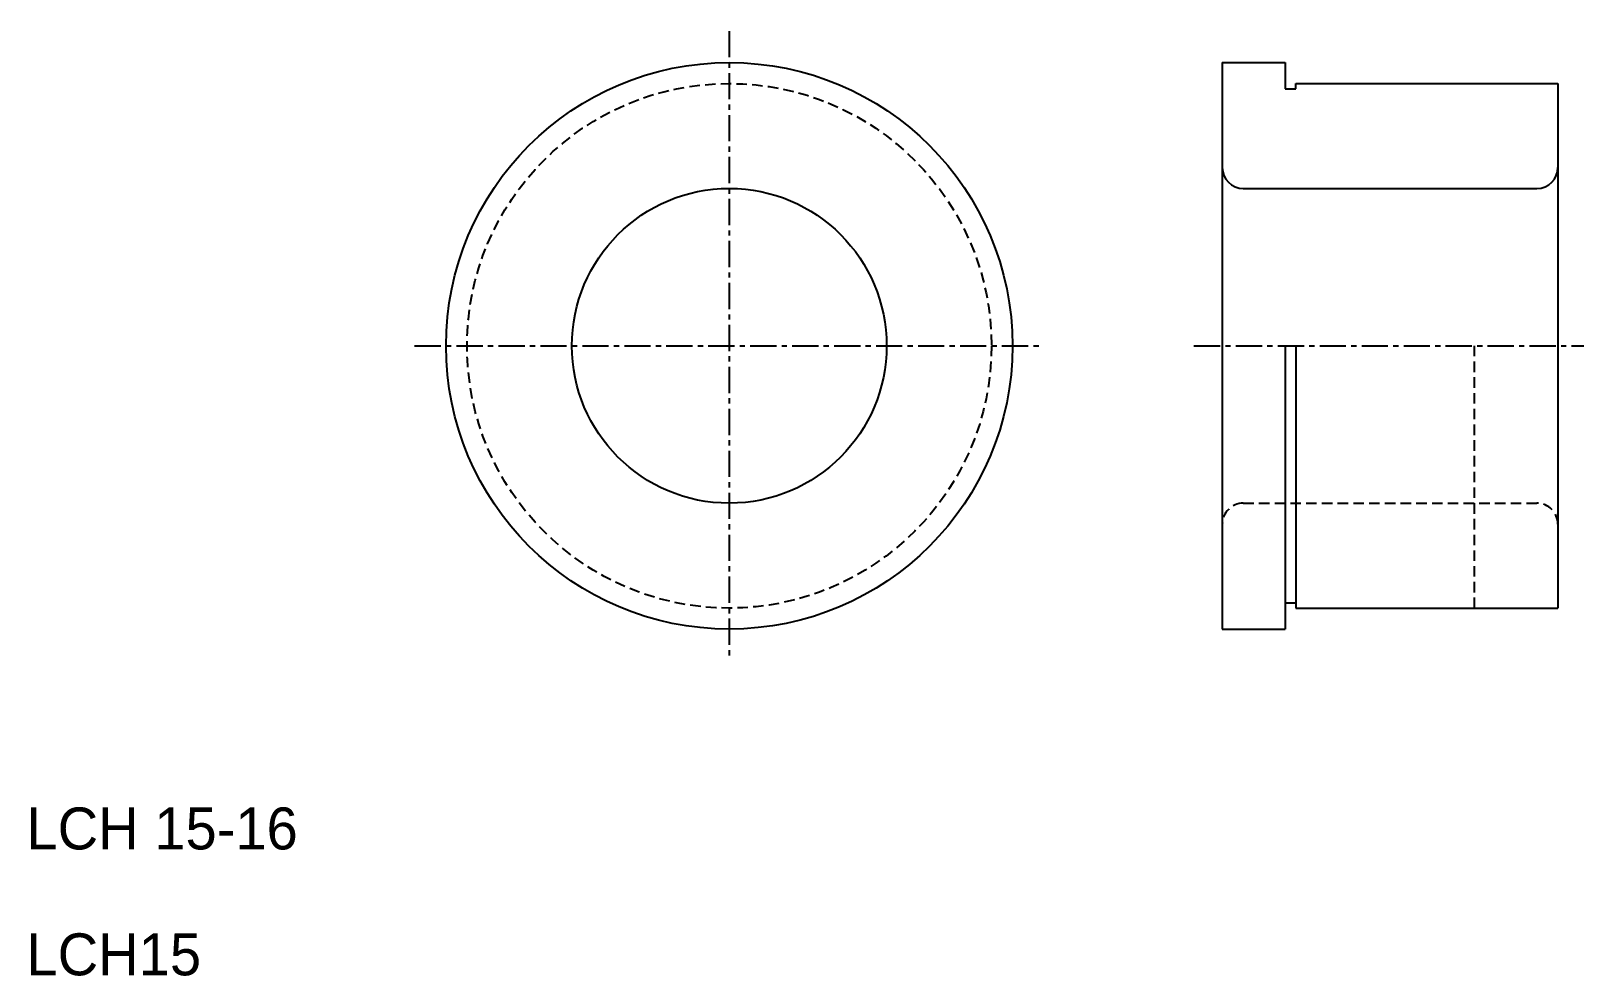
# Model space of a CAD drawing. Extents: x 10.2 to 84.2, y 10 to 55.
import ezdxf

# ---------------------------------------------------------------- set-up
doc = ezdxf.new("R2010")
doc.units = 0
doc.linetypes.add('CENTER', pattern=[2, 1.25, -0.25, 0.25, -0.25])
doc.linetypes.add('DASHED', pattern=[0.75, 0.5, -0.25])
doc.layers.get('0').update_dxf_attribs({"linetype": 'CONTINUOUS'})
doc.layers.add('CENTER', color=1, linetype='CENTER')

msp = doc.modelspace()

# ---------------------------------------------------------------- linework, layer by layer
at = {"color": 7, "linetype": 'CONTINUOUS'}
for p, q in [((67, 53.5), (67, 26.5)), ((67, 53.5), (70, 53.5)), ((70, 53.5), (70, 52.25)), ((70, 52.5), (70, 52.25)), ((70, 52.25), (70.5, 52.25)), ((70.5, 52.5), (83, 52.5)), ((70.5, 52.25), (70.5, 52.5)), ((83, 52.5), (83, 27.5)), ((68, 47.5), (82, 47.5)), ((70, 40), (70, 26.5)), ((70.5, 40), (70.5, 27.5)), ((70, 27.75), (70.5, 27.75)), ((70.5, 27.5), (83, 27.5)), ((73.625, 27.5), (73.625, 27.5001)), ((76.75, 27.5), (76.7501, 27.5)), ((67, 26.5), (70, 26.5))]:
    msp.add_line(p, q, dxfattribs=at)
at = {"color": 3, "linetype": 'DASHED'}
for p, q in [((79, 40), (79, 27.5)), ((68, 32.5), (82, 32.5))]:
    msp.add_line(p, q, dxfattribs=at)
at = {"color": 7, "linetype": 'CONTINUOUS'}
for radius in [13.5, 7.5]:
    msp.add_circle((43.5, 40), radius, dxfattribs=at)
at = {"color": 3, "linetype": 'DASHED'}
msp.add_circle((43.5, 40), 12.5, dxfattribs=at)
at = {"color": 7, "linetype": 'CONTINUOUS'}
for centre, start, end in [((68, 48.5), 180, 270), ((82, 48.5), 270, 0)]:
    msp.add_arc(centre, 1, start, end, dxfattribs=at)
at = {"color": 3, "linetype": 'DASHED'}
for centre, start, end in [((68, 31.5), 90, 180), ((82, 31.5), 0, 90)]:
    msp.add_arc(centre, 1, start, end, dxfattribs=at)
at = {"layer": 'CENTER', "color": 1, "linetype": 'CENTER'}
for p, q in [((43.5, 55), (43.5, 25)), ((28.5, 40), (58.5, 40)), ((65.6482, 40), (84.2402, 40))]:
    msp.add_line(p, q, dxfattribs=at)

# ---------------------------------------------------------------- texts
at = {"color": 7, "linetype": 'CONTINUOUS'}
for s, p in [('LCH 15-16', (10, 16)), ('LCH15', (10, 10))]:
    msp.add_text(s, height=2, dxfattribs=at).set_placement(p)

doc.saveas('drawing.dxf')
